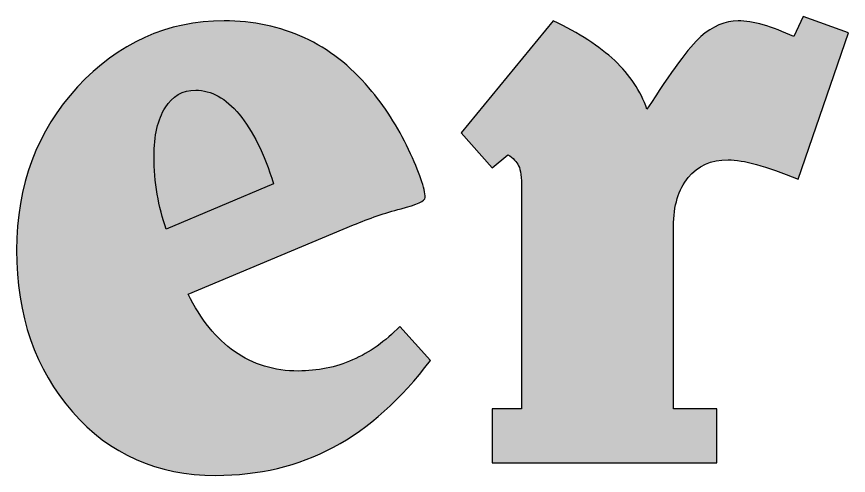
# Model space of a CAD drawing. Header units: centimetres. Extents: x -14.46 to -8.38, y -6.78 to -5.03.
# Drawn here: x -9.7012 to -9.2681, y -6.5617 to -6.3227 of the extents above; entities that cross this region are included whole.
import ezdxf

# ---------------------------------------------------------------- set-up
doc = ezdxf.new("R2010")
doc.units = ezdxf.units.CM
doc.header["$MEASUREMENT"] = 0
doc.layers.add('Layer 1', color=7, linetype='Continuous')

msp = doc.modelspace()

# ---------------------------------------------------------------- hatches: boundary and pattern name
at = {"layer": 'Layer 1', "true_color": 0x000000}
h = msp.add_hatch(color=18, dxfattribs=at)
edge = h.paths.add_edge_path()
edge.add_spline(control_points=[(-9.29169, -6.32266), (-9.29169, -6.32266), (-9.26809, -6.3311), (-9.26809, -6.3311), (-9.26809, -6.3311), (-9.29426, -6.40729), (-9.29426, -6.40729), (-9.3028, -6.40387), (-9.31003, -6.40135), (-9.31589, -6.39968), (-9.32175, -6.3981), (-9.32669, -6.39726), (-9.33071, -6.39726), (-9.33953, -6.39726), (-9.34648, -6.40036), (-9.35152, -6.40655), (-9.35664, -6.41268), (-9.35911, -6.42113), (-9.35911, -6.432), (-9.35911, -6.432), (-9.35911, -6.52692), (-9.35911, -6.52692), (-9.35911, -6.52692), (-9.33653, -6.52692), (-9.33653, -6.52692), (-9.33653, -6.52692), (-9.33653, -6.55519), (-9.33653, -6.55519), (-9.33653, -6.55519), (-9.45365, -6.55519), (-9.45365, -6.55519), (-9.45365, -6.55519), (-9.45365, -6.52692), (-9.45365, -6.52692), (-9.45365, -6.52692), (-9.43823, -6.52692), (-9.43823, -6.52692), (-9.43823, -6.52692), (-9.43823, -6.41239), (-9.43823, -6.41239), (-9.43823, -6.40645), (-9.43876, -6.40243), (-9.43979, -6.40036), (-9.44077, -6.39832), (-9.44268, -6.39634), (-9.44539, -6.39459), (-9.44539, -6.39459), (-9.45365, -6.40152), (-9.45365, -6.40152), (-9.45365, -6.40152), (-9.4697, -6.38319), (-9.4697, -6.38319), (-9.4697, -6.38319), (-9.42176, -6.32487), (-9.42176, -6.32487), (-9.40835, -6.33125), (-9.3977, -6.33817), (-9.38976, -6.34554), (-9.38193, -6.353), (-9.37629, -6.36143), (-9.37297, -6.37094), (-9.36045, -6.35125), (-9.35106, -6.33864), (-9.34492, -6.33307), (-9.33875, -6.3276), (-9.33233, -6.32487), (-9.32552, -6.32487), (-9.32175, -6.32487), (-9.31737, -6.32556), (-9.3124, -6.32699), (-9.30735, -6.32836), (-9.30213, -6.33043), (-9.29642, -6.33307), (-9.29642, -6.33307), (-9.29169, -6.32266), (-9.29169, -6.32266)], knot_values=[0, 0, 0, 0, 0.04, 0.04, 0.04, 0.08, 0.08, 0.08, 0.12, 0.12, 0.12, 0.16, 0.16, 0.16, 0.2, 0.2, 0.2, 0.24, 0.24, 0.24, 0.28, 0.28, 0.28, 0.32, 0.32, 0.32, 0.36, 0.36, 0.36, 0.4, 0.4, 0.4, 0.44, 0.44, 0.44, 0.48, 0.48, 0.48, 0.52, 0.52, 0.52, 0.56, 0.56, 0.56, 0.6, 0.6, 0.6, 0.64, 0.64, 0.64, 0.68, 0.68, 0.68, 0.72, 0.72, 0.72, 0.76, 0.76, 0.76, 0.8, 0.8, 0.8, 0.84, 0.84, 0.84, 0.88, 0.88, 0.88, 0.92, 0.92, 0.92, 0.96, 0.96, 0.96, 1, 1, 1, 1], degree=3, periodic=1)
h = msp.add_hatch(color=18, dxfattribs=at)
edge = h.paths.add_edge_path()
edge.add_spline(control_points=[(-9.52579, -6.43117), (-9.52579, -6.43117), (-9.61191, -6.46721), (-9.61191, -6.46721), (-9.60538, -6.48044), (-9.5973, -6.4904), (-9.58771, -6.49718), (-9.57807, -6.50395), (-9.56703, -6.50729), (-9.55461, -6.50729), (-9.54453, -6.50729), (-9.53507, -6.50539), (-9.52625, -6.50152), (-9.51747, -6.49764), (-9.50921, -6.49185), (-9.50173, -6.48409), (-9.50173, -6.48409), (-9.48568, -6.50174), (-9.48568, -6.50174), (-9.50099, -6.52204), (-9.51782, -6.53717), (-9.53624, -6.547), (-9.55461, -6.55681), (-9.57504, -6.56166), (-9.59758, -6.56166), (-9.62796, -6.56166), (-9.65283, -6.55065), (-9.67213, -6.52858), (-9.69153, -6.50654), (-9.70123, -6.4784), (-9.70123, -6.44425), (-9.70123, -6.41057), (-9.69065, -6.3822), (-9.66948, -6.35931), (-9.64828, -6.33635), (-9.62284, -6.32487), (-9.59324, -6.32487), (-9.57807, -6.32487), (-9.56407, -6.32783), (-9.5514, -6.33368), (-9.5387, -6.33955), (-9.52742, -6.34828), (-9.51775, -6.35983), (-9.50967, -6.36919), (-9.50279, -6.37991), (-9.49708, -6.39194), (-9.4914, -6.40394), (-9.4885, -6.41224), (-9.4885, -6.41687), (-9.4885, -6.41863), (-9.4927, -6.42062), (-9.50106, -6.42281), (-9.50946, -6.42493), (-9.51764, -6.42775), (-9.52579, -6.43117)], knot_values=[0, 0, 0, 0, 0.055556, 0.055556, 0.055556, 0.111111, 0.111111, 0.111111, 0.166667, 0.166667, 0.166667, 0.222222, 0.222222, 0.222222, 0.277778, 0.277778, 0.277778, 0.333333, 0.333333, 0.333333, 0.388889, 0.388889, 0.388889, 0.444444, 0.444444, 0.444444, 0.5, 0.5, 0.5, 0.555556, 0.555556, 0.555556, 0.611111, 0.611111, 0.611111, 0.666667, 0.666667, 0.666667, 0.722222, 0.722222, 0.722222, 0.777778, 0.777778, 0.777778, 0.833333, 0.833333, 0.833333, 0.888889, 0.888889, 0.888889, 0.944444, 0.944444, 0.944444, 1, 1, 1, 1], degree=3, periodic=1)
h = msp.add_hatch(color=18, dxfattribs=at)
edge = h.paths.add_edge_path()
edge.add_spline(control_points=[(-9.56742, -6.40973), (-9.57229, -6.39398), (-9.57829, -6.38198), (-9.58531, -6.37354), (-9.59229, -6.36516), (-9.59988, -6.36099), (-9.60795, -6.36099), (-9.61476, -6.36099), (-9.62009, -6.36402), (-9.62387, -6.37011), (-9.62771, -6.3762), (-9.62965, -6.38464), (-9.62965, -6.39551), (-9.62965, -6.40221), (-9.62912, -6.40874), (-9.62803, -6.41512), (-9.6269, -6.42151), (-9.62538, -6.4276), (-9.62337, -6.43339), (-9.62337, -6.43339), (-9.56742, -6.40973), (-9.56742, -6.40973)], knot_values=[0, 0, 0, 0, 0.142857, 0.142857, 0.142857, 0.285714, 0.285714, 0.285714, 0.428571, 0.428571, 0.428571, 0.571429, 0.571429, 0.571429, 0.714286, 0.714286, 0.714286, 0.857143, 0.857143, 0.857143, 1, 1, 1, 1], degree=3, periodic=1)

# ---------------------------------------------------------------- linework, layer by layer
at = {"layer": 'Layer 1'}
for points, knots in [([(-9.29169, -6.32266), (-9.29169, -6.32266), (-9.26809, -6.3311), (-9.26809, -6.3311), (-9.26809, -6.3311), (-9.29426, -6.40729), (-9.29426, -6.40729), (-9.3028, -6.40387), (-9.31003, -6.40135), (-9.31589, -6.39968), (-9.32175, -6.3981), (-9.32669, -6.39726), (-9.33071, -6.39726), (-9.33953, -6.39726), (-9.34648, -6.40036), (-9.35152, -6.40655), (-9.35664, -6.41268), (-9.35911, -6.42113), (-9.35911, -6.432), (-9.35911, -6.432), (-9.35911, -6.52692), (-9.35911, -6.52692), (-9.35911, -6.52692), (-9.33653, -6.52692), (-9.33653, -6.52692), (-9.33653, -6.52692), (-9.33653, -6.55519), (-9.33653, -6.55519), (-9.33653, -6.55519), (-9.45365, -6.55519), (-9.45365, -6.55519), (-9.45365, -6.55519), (-9.45365, -6.52692), (-9.45365, -6.52692), (-9.45365, -6.52692), (-9.43823, -6.52692), (-9.43823, -6.52692), (-9.43823, -6.52692), (-9.43823, -6.41239), (-9.43823, -6.41239), (-9.43823, -6.40645), (-9.43876, -6.40243), (-9.43979, -6.40036), (-9.44077, -6.39832), (-9.44268, -6.39634), (-9.44539, -6.39459), (-9.44539, -6.39459), (-9.45365, -6.40152), (-9.45365, -6.40152), (-9.45365, -6.40152), (-9.4697, -6.38319), (-9.4697, -6.38319), (-9.4697, -6.38319), (-9.42176, -6.32487), (-9.42176, -6.32487), (-9.40835, -6.33125), (-9.3977, -6.33817), (-9.38976, -6.34554), (-9.38193, -6.353), (-9.37629, -6.36143), (-9.37297, -6.37094), (-9.36045, -6.35125), (-9.35106, -6.33864), (-9.34492, -6.33307), (-9.33875, -6.3276), (-9.33233, -6.32487), (-9.32552, -6.32487), (-9.32175, -6.32487), (-9.31737, -6.32556), (-9.3124, -6.32699), (-9.30735, -6.32836), (-9.30213, -6.33043), (-9.29642, -6.33307), (-9.29642, -6.33307), (-9.29169, -6.32266), (-9.29169, -6.32266)], [0, 0, 0, 0, 0.04, 0.04, 0.04, 0.08, 0.08, 0.08, 0.12, 0.12, 0.12, 0.16, 0.16, 0.16, 0.2, 0.2, 0.2, 0.24, 0.24, 0.24, 0.28, 0.28, 0.28, 0.32, 0.32, 0.32, 0.36, 0.36, 0.36, 0.4, 0.4, 0.4, 0.44, 0.44, 0.44, 0.48, 0.48, 0.48, 0.52, 0.52, 0.52, 0.56, 0.56, 0.56, 0.6, 0.6, 0.6, 0.64, 0.64, 0.64, 0.68, 0.68, 0.68, 0.72, 0.72, 0.72, 0.76, 0.76, 0.76, 0.8, 0.8, 0.8, 0.84, 0.84, 0.84, 0.88, 0.88, 0.88, 0.92, 0.92, 0.92, 0.96, 0.96, 0.96, 1, 1, 1, 1]), ([(-9.52579, -6.43117), (-9.52579, -6.43117), (-9.61191, -6.46721), (-9.61191, -6.46721), (-9.60538, -6.48044), (-9.5973, -6.4904), (-9.58771, -6.49718), (-9.57807, -6.50395), (-9.56703, -6.50729), (-9.55461, -6.50729), (-9.54453, -6.50729), (-9.53507, -6.50539), (-9.52625, -6.50152), (-9.51747, -6.49764), (-9.50921, -6.49185), (-9.50173, -6.48409), (-9.50173, -6.48409), (-9.48568, -6.50174), (-9.48568, -6.50174), (-9.50099, -6.52204), (-9.51782, -6.53717), (-9.53624, -6.547), (-9.55461, -6.55681), (-9.57504, -6.56166), (-9.59758, -6.56166), (-9.62796, -6.56166), (-9.65283, -6.55065), (-9.67213, -6.52858), (-9.69153, -6.50654), (-9.70123, -6.4784), (-9.70123, -6.44425), (-9.70123, -6.41057), (-9.69065, -6.3822), (-9.66948, -6.35931), (-9.64828, -6.33635), (-9.62284, -6.32487), (-9.59324, -6.32487), (-9.57807, -6.32487), (-9.56407, -6.32783), (-9.5514, -6.33368), (-9.5387, -6.33955), (-9.52742, -6.34828), (-9.51775, -6.35983), (-9.50967, -6.36919), (-9.50279, -6.37991), (-9.49708, -6.39194), (-9.4914, -6.40394), (-9.4885, -6.41224), (-9.4885, -6.41687), (-9.4885, -6.41863), (-9.4927, -6.42062), (-9.50106, -6.42281), (-9.50946, -6.42493), (-9.51764, -6.42775), (-9.52579, -6.43117)], [0, 0, 0, 0, 0.055556, 0.055556, 0.055556, 0.111111, 0.111111, 0.111111, 0.166667, 0.166667, 0.166667, 0.222222, 0.222222, 0.222222, 0.277778, 0.277778, 0.277778, 0.333333, 0.333333, 0.333333, 0.388889, 0.388889, 0.388889, 0.444444, 0.444444, 0.444444, 0.5, 0.5, 0.5, 0.555556, 0.555556, 0.555556, 0.611111, 0.611111, 0.611111, 0.666667, 0.666667, 0.666667, 0.722222, 0.722222, 0.722222, 0.777778, 0.777778, 0.777778, 0.833333, 0.833333, 0.833333, 0.888889, 0.888889, 0.888889, 0.944444, 0.944444, 0.944444, 1, 1, 1, 1]), ([(-9.56742, -6.40973), (-9.57229, -6.39398), (-9.57829, -6.38198), (-9.58531, -6.37354), (-9.59229, -6.36516), (-9.59988, -6.36099), (-9.60795, -6.36099), (-9.61476, -6.36099), (-9.62009, -6.36402), (-9.62387, -6.37011), (-9.62771, -6.3762), (-9.62965, -6.38464), (-9.62965, -6.39551), (-9.62965, -6.40221), (-9.62912, -6.40874), (-9.62803, -6.41512), (-9.6269, -6.42151), (-9.62538, -6.4276), (-9.62337, -6.43339), (-9.62337, -6.43339), (-9.56742, -6.40973), (-9.56742, -6.40973)], [0, 0, 0, 0, 0.142857, 0.142857, 0.142857, 0.285714, 0.285714, 0.285714, 0.428571, 0.428571, 0.428571, 0.571429, 0.571429, 0.571429, 0.714286, 0.714286, 0.714286, 0.857143, 0.857143, 0.857143, 1, 1, 1, 1])]:
    msp.add_open_spline(points, degree=3, knots=knots, dxfattribs=at)

doc.saveas('drawing.dxf')
